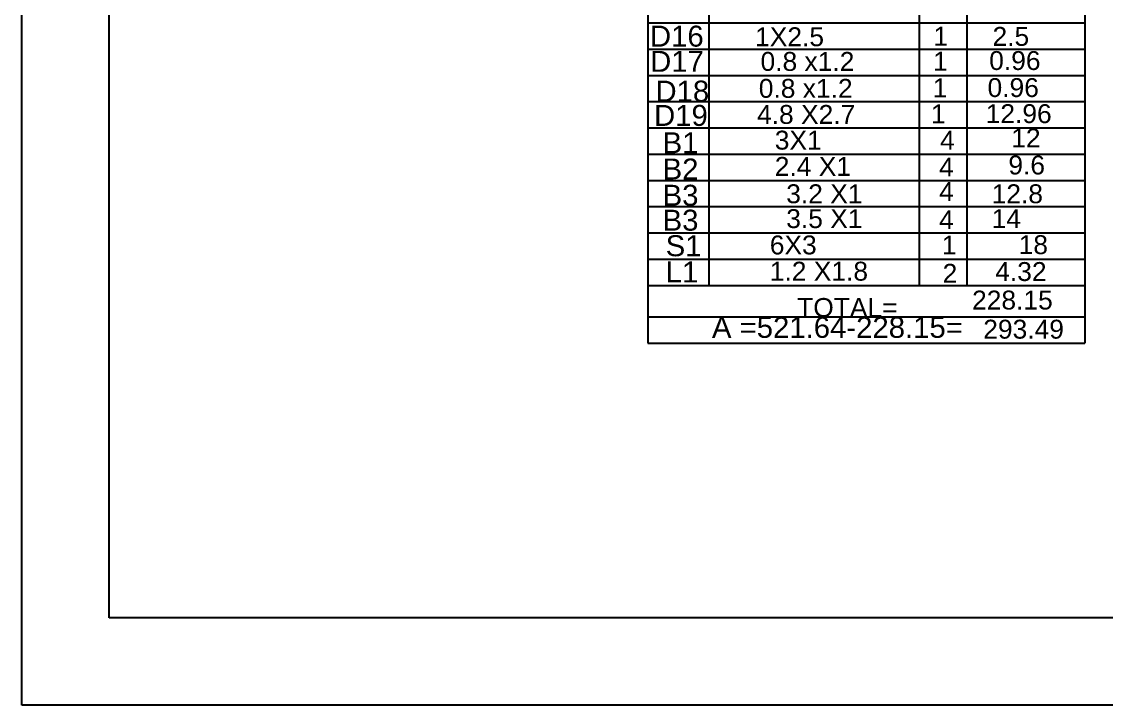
# Model space of a CAD drawing. Header units: metres. Extents: x 29392 to 32022, y 3934 to 33962.
# Drawn here: x 29391.8 to 29515.9, y 3934.5 to 4012.6 of the extents above; entities that cross this region are included whole.
import ezdxf

# ---------------------------------------------------------------- set-up
doc = ezdxf.new("R2010")
doc.units = ezdxf.units.M
doc.styles.get("Standard").update_dxf_attribs({"font": 'arial.ttf'})

msp = doc.modelspace()

# ---------------------------------------------------------------- linework, layer by layer
for p, q in [((29391.82, 3934.5), (29391.82, 4528.5)), ((29401.82, 3944.5), (29401.82, 4518.5)), ((29463.43, 4070.5), (29463.43, 3975.89)), ((29513.43, 4070.5), (29513.43, 3975.89)), ((29470.43, 4063.5), (29470.43, 3982.5)), ((29494.47, 4063.5), (29494.47, 3982.5)), ((29499.93, 4063.5), (29499.93, 3982.5)), ((29463.43, 4012.5), (29513.43, 4012.5)), ((29463.43, 4009.5), (29513.43, 4009.5)), ((29463.43, 4006.5), (29513.43, 4006.5)), ((29463.43, 4006.5), (29513.43, 4006.5)), ((29463.43, 4003.5), (29513.43, 4003.5)), ((29463.43, 4000.5), (29513.43, 4000.5)), ((29463.43, 3997.5), (29513.43, 3997.5)), ((29463.43, 3994.5), (29513.43, 3994.5)), ((29463.43, 3991.5), (29513.43, 3991.5)), ((29463.43, 3988.5), (29513.43, 3988.5)), ((29463.43, 3985.5), (29513.43, 3985.5)), ((29463.43, 3985.5), (29513.43, 3985.5)), ((29463.43, 3982.5), (29513.43, 3982.5)), ((29463.43, 3978.89), (29513.43, 3978.89)), ((29463.43, 3975.89), (29513.43, 3975.89)), ((30212.86, 3944.5), (29401.82, 3944.5)), ((30232.82, 3934.5), (29391.82, 3934.5))]:
    msp.add_line(p, q)
at = {"color": 0}
msp.add_line((29463.43, 3978.89), (29513.43, 3978.89), dxfattribs=at)

# ---------------------------------------------------------------- texts
for s, height, p in [('D16', 2.4, (29463.69, 4009.79)), ('1X2.5', 2.16, (29475.72, 4009.84)), ('1', 2.16, (29496.12, 4009.91)), ('2.5', 2.16, (29502.88, 4009.88)), ('D17', 2.4, (29463.71, 4006.91)), ('0.8 x1.2', 2.16, (29476.34, 4007.02)), ('1', 2.16, (29496.08, 4007.05)), ('0.96', 2.16, (29502.5, 4007.12)), ('D18', 2.4, (29464.32, 4003.5)), ('0.8 x1.2', 2.16, (29476.14, 4003.94)), ('1', 2.16, (29496.03, 4004)), ('0.96', 2.16, (29502.31, 4004.03)), ('D19', 2.4, (29464.16, 4000.73)), ('4.8 X2.7', 2.16, (29475.94, 4000.96)), ('1', 2.16, (29495.83, 4001.02)), ('12.96', 2.16, (29502.1, 4001.05)), ('12', 2.16, (29505.02, 3998.27)), ('B1', 2.4, (29465.14, 3997.6)), ('3X1', 2.16, (29477.97, 3998.02)), ('4', 2.16, (29496.88, 3998.01)), ('B2', 2.4, (29465.14, 3994.6)), ('2.4 X1', 2.16, (29477.97, 3995.02)), ('4', 2.16, (29496.77, 3994.95)), ('9.6', 2.16, (29504.69, 3995.18)), ('3.2 X1', 2.16, (29479.28, 3991.89)), ('4', 2.16, (29496.77, 3992.15)), ('12.8', 2.16, (29502.78, 3991.89)), ('B3', 2.4, (29465.14, 3991.6)), ('B3', 2.4, (29465.14, 3988.75)), ('3.5 X1', 2.16, (29479.28, 3989.05)), ('4', 2.16, (29496.77, 3988.93)), ('14', 2.16, (29502.78, 3989.05)), ('S1', 2.4, (29465.49, 3985.83)), ('6X3', 2.16, (29477.4, 3986.04)), ('1', 2.16, (29497.08, 3986.03)), ('18', 2.16, (29505.87, 3986.07)), ('L1', 2.4, (29465.49, 3982.83)), ('1.2 X1.8', 2.16, (29477.4, 3983.04)), ('2', 2.16, (29497.17, 3982.8)), ('4.32', 2.16, (29503.19, 3983)), ('228.15', 2.16, (29500.54, 3979.74)), ('TOTAL=', 2.16, (29480.53, 3978.89)), ('A =521.64-228.15=', 2.4, (29470.78, 3976.5)), ('293.49', 2.16, (29501.82, 3976.41))]:
    msp.add_text(s, height=height).set_placement(p)

doc.saveas('drawing.dxf')
